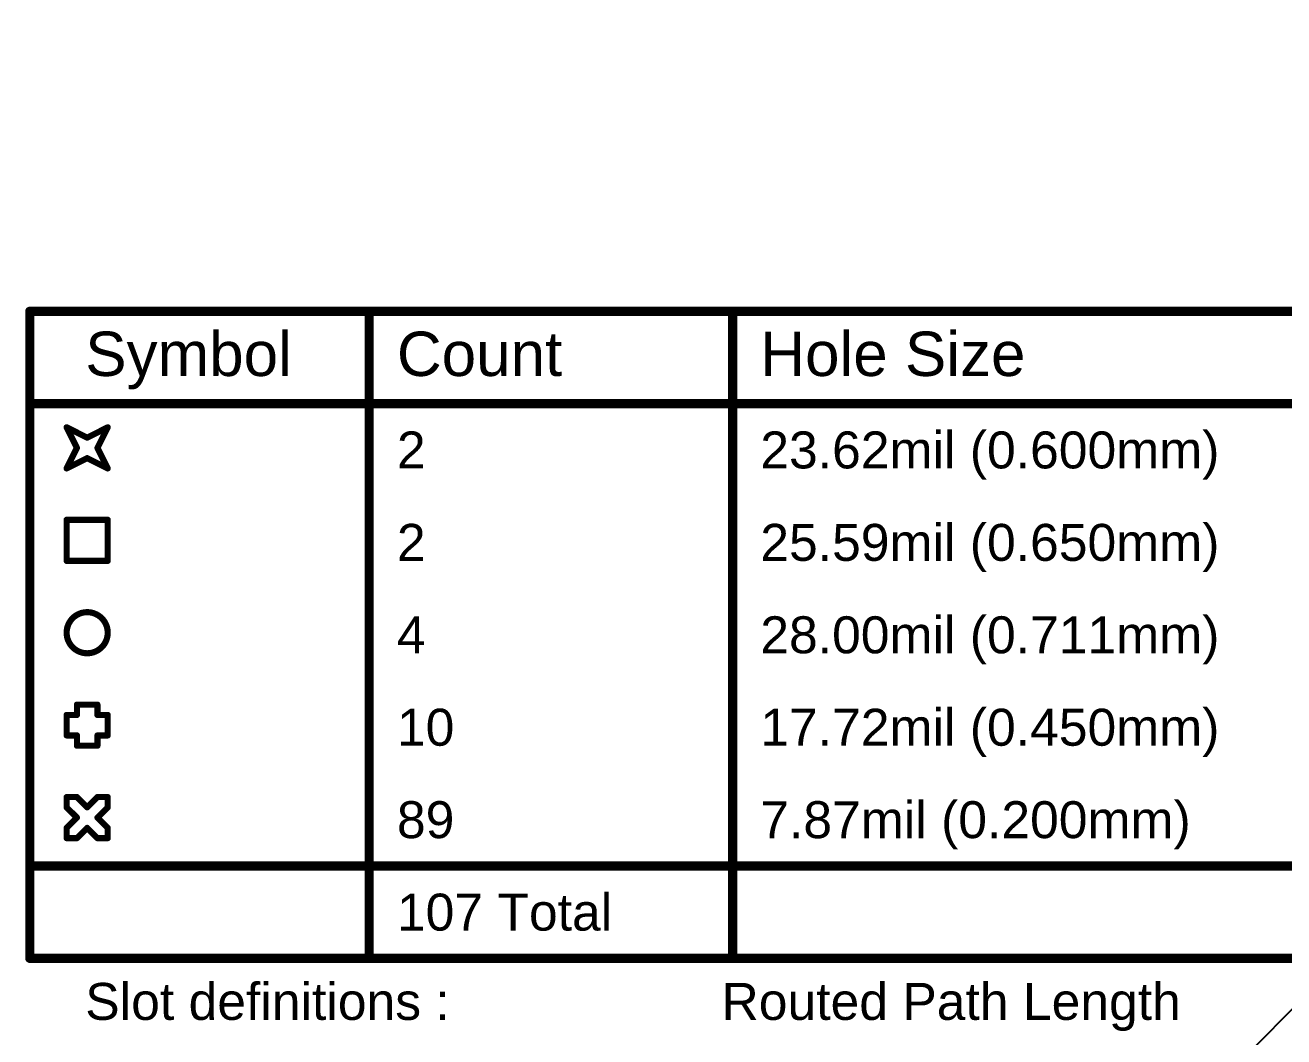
# Model space of a CAD drawing. Header units: inches. Extents: x 3 to 215, y 2 to 215.
# Drawn here: x 2.556 to 4.599, y 4.092 to 5.733 of the extents above; entities that cross this region are included whole.
import ezdxf

# ---------------------------------------------------------------- set-up
doc = ezdxf.new("R2010")
doc.units = ezdxf.units.IN
doc.header["$MEASUREMENT"] = 0
doc.layers.add('Drill Drawing', color=1, linetype='Continuous')
doc.layers.add('Top Solder', color=216, linetype='Continuous')
doc.styles.add('Arial', font='', dxfattribs={"height": 0.2})
doc.styles.get('Arial').set_extended_font_data('Arial')

# ---------------------------------------------------------------- blocks, each defined once
blk = doc.blocks.new('ESP32_C3_MINI_1_H4_16')
at = {"layer": 'Top Solder'}
blk.add_line((-0.1094, 0.0461), (-211.3834, -211.7065), dxfattribs=at)

msp = doc.modelspace()

# ---------------------------------------------------------------- linework, layer by layer
at = {"layer": 'Drill Drawing'}
for points in [[(2.5635, 5.2689, 0.015, 0.015, 0), (17.5212, 5.2689, 0.015, 0.015, 0)], [(2.5635, 4.2189, 0.015, 0.015, 0), (2.5635, 5.2689, 0.015, 0.015, 0)], [(3.1144, 4.2189, 0.015, 0.015, 0), (3.1144, 5.2689, 0.015, 0.015, 0)], [(3.7042, 4.2189, 0.015, 0.015, 0), (3.7042, 5.2689, 0.015, 0.015, 0)], [(2.5635, 5.1189, 0.015, 0.015, 0), (17.5212, 5.1189, 0.015, 0.015, 0)], [(2.6233, 5.0806, 0.01, 0.01, 0), (2.6566, 5.0639, 0.01, 0.01, 0)], [(2.6233, 5.0806, 0.01, 0.01, 0), (2.64, 5.0473, 0.01, 0.01, 0)], [(2.6566, 5.0639, 0.01, 0.01, 0), (2.69, 5.0806, 0.01, 0.01, 0)], [(2.6733, 5.0473, 0.01, 0.01, 0), (2.69, 5.0806, 0.01, 0.01, 0)], [(2.6233, 5.0139, 0.01, 0.01, 0), (2.64, 5.0473, 0.01, 0.01, 0)], [(2.6733, 5.0473, 0.01, 0.01, 0), (2.69, 5.0139, 0.01, 0.01, 0)], [(2.6233, 5.0139, 0.01, 0.01, 0), (2.6566, 5.0306, 0.01, 0.01, 0)], [(2.6566, 5.0306, 0.01, 0.01, 0), (2.69, 5.0139, 0.01, 0.01, 0)], [(2.6233, 4.9306, 0.01, 0.01, 0), (2.69, 4.9306, 0.01, 0.01, 0)], [(2.6233, 4.8639, 0.01, 0.01, 0), (2.6233, 4.9306, 0.01, 0.01, 0)], [(2.69, 4.8639, 0.01, 0.01, 0), (2.69, 4.9306, 0.01, 0.01, 0)], [(2.6233, 4.8639, 0.01, 0.01, 0), (2.69, 4.8639, 0.01, 0.01, 0)], [(2.6233, 4.5806, 0.01, 0.01, 0), (2.6233, 4.6139, 0.01, 0.01, 0)], [(2.6233, 4.6139, 0.01, 0.01, 0), (2.64, 4.6139, 0.01, 0.01, 0)], [(2.64, 4.6139, 0.01, 0.01, 0), (2.64, 4.6306, 0.01, 0.01, 0)], [(2.64, 4.6306, 0.01, 0.01, 0), (2.6733, 4.6306, 0.01, 0.01, 0)], [(2.6733, 4.6139, 0.01, 0.01, 0), (2.6733, 4.6306, 0.01, 0.01, 0)], [(2.6733, 4.6139, 0.01, 0.01, 0), (2.69, 4.6139, 0.01, 0.01, 0)], [(2.69, 4.5806, 0.01, 0.01, 0), (2.69, 4.6139, 0.01, 0.01, 0)], [(2.6233, 4.5806, 0.01, 0.01, 0), (2.64, 4.5806, 0.01, 0.01, 0)], [(2.64, 4.5639, 0.01, 0.01, 0), (2.64, 4.5806, 0.01, 0.01, 0)], [(2.6733, 4.5806, 0.01, 0.01, 0), (2.69, 4.5806, 0.01, 0.01, 0)], [(2.6733, 4.5639, 0.01, 0.01, 0), (2.6733, 4.5806, 0.01, 0.01, 0)], [(2.64, 4.5639, 0.01, 0.01, 0), (2.6733, 4.5639, 0.01, 0.01, 0)], [(2.6233, 4.4639, 0.01, 0.01, 0), (2.6233, 4.4806, 0.01, 0.01, 0)], [(2.6233, 4.4806, 0.01, 0.01, 0), (2.64, 4.4806, 0.01, 0.01, 0)], [(2.64, 4.4806, 0.01, 0.01, 0), (2.6566, 4.4639, 0.01, 0.01, 0)], [(2.6566, 4.4639, 0.01, 0.01, 0), (2.6733, 4.4806, 0.01, 0.01, 0)], [(2.6733, 4.4806, 0.01, 0.01, 0), (2.69, 4.4806, 0.01, 0.01, 0)], [(2.69, 4.4639, 0.01, 0.01, 0), (2.69, 4.4806, 0.01, 0.01, 0)], [(2.6233, 4.4639, 0.01, 0.01, 0), (2.64, 4.4473, 0.01, 0.01, 0)], [(2.6733, 4.4473, 0.01, 0.01, 0), (2.69, 4.4639, 0.01, 0.01, 0)], [(2.6233, 4.4306, 0.01, 0.01, 0), (2.64, 4.4473, 0.01, 0.01, 0)], [(2.6233, 4.4139, 0.01, 0.01, 0), (2.6233, 4.4306, 0.01, 0.01, 0)], [(2.64, 4.4139, 0.01, 0.01, 0), (2.6566, 4.4306, 0.01, 0.01, 0)], [(2.6566, 4.4306, 0.01, 0.01, 0), (2.6733, 4.4139, 0.01, 0.01, 0)], [(2.6733, 4.4473, 0.01, 0.01, 0), (2.69, 4.4306, 0.01, 0.01, 0)], [(2.69, 4.4139, 0.01, 0.01, 0), (2.69, 4.4306, 0.01, 0.01, 0)], [(2.6233, 4.4139, 0.01, 0.01, 0), (2.64, 4.4139, 0.01, 0.01, 0)], [(2.6733, 4.4139, 0.01, 0.01, 0), (2.69, 4.4139, 0.01, 0.01, 0)], [(2.5635, 4.3689, 0.015, 0.015, 0), (17.5212, 4.3689, 0.015, 0.015, 0)], [(2.5635, 4.2189, 0.015, 0.015, 0), (17.5212, 4.2189, 0.015, 0.015, 0)]]:
    msp.add_lwpolyline(points, format="xyseb", dxfattribs=at)
for points in [[(2.5598, 5.2689, 0.0075, 0.0075, 1), (2.5673, 5.2689, 0.0075, 0.0075, 1)], [(2.5598, 5.2689, 0.0075, 0.0075, 1), (2.5673, 5.2689, 0.0075, 0.0075, 1)], [(3.1106, 5.2689, 0.0075, 0.0075, 1), (3.1181, 5.2689, 0.0075, 0.0075, 1)], [(3.7005, 5.2689, 0.0075, 0.0075, 1), (3.708, 5.2689, 0.0075, 0.0075, 1)], [(2.5598, 5.1189, 0.0075, 0.0075, 1), (2.5673, 5.1189, 0.0075, 0.0075, 1)], [(2.6208, 5.0806, 0.005, 0.005, 1), (2.6258, 5.0806, 0.005, 0.005, 1)], [(2.6208, 5.0806, 0.005, 0.005, 1), (2.6258, 5.0806, 0.005, 0.005, 1)], [(2.6541, 5.0639, 0.005, 0.005, 1), (2.6591, 5.0639, 0.005, 0.005, 1)], [(2.6541, 5.0639, 0.005, 0.005, 1), (2.6591, 5.0639, 0.005, 0.005, 1)], [(2.6875, 5.0806, 0.005, 0.005, 1), (2.6925, 5.0806, 0.005, 0.005, 1)], [(2.6875, 5.0806, 0.005, 0.005, 1), (2.6925, 5.0806, 0.005, 0.005, 1)], [(2.6375, 5.0473, 0.005, 0.005, 1), (2.6425, 5.0473, 0.005, 0.005, 1)], [(2.6375, 5.0473, 0.005, 0.005, 1), (2.6425, 5.0473, 0.005, 0.005, 1)], [(2.6708, 5.0473, 0.005, 0.005, 1), (2.6758, 5.0473, 0.005, 0.005, 1)], [(2.6708, 5.0473, 0.005, 0.005, 1), (2.6758, 5.0473, 0.005, 0.005, 1)], [(2.6541, 5.0306, 0.005, 0.005, 1), (2.6591, 5.0306, 0.005, 0.005, 1)], [(2.6541, 5.0306, 0.005, 0.005, 1), (2.6591, 5.0306, 0.005, 0.005, 1)], [(2.6208, 5.0139, 0.005, 0.005, 1), (2.6258, 5.0139, 0.005, 0.005, 1)], [(2.6208, 5.0139, 0.005, 0.005, 1), (2.6258, 5.0139, 0.005, 0.005, 1)], [(2.6875, 5.0139, 0.005, 0.005, 1), (2.6925, 5.0139, 0.005, 0.005, 1)], [(2.6875, 5.0139, 0.005, 0.005, 1), (2.6925, 5.0139, 0.005, 0.005, 1)], [(2.6208, 4.9306, 0.005, 0.005, 1), (2.6258, 4.9306, 0.005, 0.005, 1)], [(2.6208, 4.9306, 0.005, 0.005, 1), (2.6258, 4.9306, 0.005, 0.005, 1)], [(2.6875, 4.9306, 0.005, 0.005, 1), (2.6925, 4.9306, 0.005, 0.005, 1)], [(2.6875, 4.9306, 0.005, 0.005, 1), (2.6925, 4.9306, 0.005, 0.005, 1)], [(2.6208, 4.8639, 0.005, 0.005, 1), (2.6258, 4.8639, 0.005, 0.005, 1)], [(2.6208, 4.8639, 0.005, 0.005, 1), (2.6258, 4.8639, 0.005, 0.005, 1)], [(2.6875, 4.8639, 0.005, 0.005, 1), (2.6925, 4.8639, 0.005, 0.005, 1)], [(2.6875, 4.8639, 0.005, 0.005, 1), (2.6925, 4.8639, 0.005, 0.005, 1)], [(2.69, 4.7473, 0.01, 0.01, 1), (2.6233, 4.7473, 0.01, 0.01, 1)], [(2.6208, 4.7473, 0.005, 0.005, 1), (2.6258, 4.7473, 0.005, 0.005, 1)], [(2.6875, 4.7473, 0.005, 0.005, 1), (2.6925, 4.7473, 0.005, 0.005, 1)], [(2.6208, 4.6139, 0.005, 0.005, 1), (2.6258, 4.6139, 0.005, 0.005, 1)], [(2.6208, 4.6139, 0.005, 0.005, 1), (2.6258, 4.6139, 0.005, 0.005, 1)], [(2.6375, 4.6306, 0.005, 0.005, 1), (2.6425, 4.6306, 0.005, 0.005, 1)], [(2.6375, 4.6306, 0.005, 0.005, 1), (2.6425, 4.6306, 0.005, 0.005, 1)], [(2.6375, 4.6139, 0.005, 0.005, 1), (2.6425, 4.6139, 0.005, 0.005, 1)], [(2.6375, 4.6139, 0.005, 0.005, 1), (2.6425, 4.6139, 0.005, 0.005, 1)], [(2.6708, 4.6306, 0.005, 0.005, 1), (2.6758, 4.6306, 0.005, 0.005, 1)], [(2.6708, 4.6306, 0.005, 0.005, 1), (2.6758, 4.6306, 0.005, 0.005, 1)], [(2.6708, 4.6139, 0.005, 0.005, 1), (2.6758, 4.6139, 0.005, 0.005, 1)], [(2.6708, 4.6139, 0.005, 0.005, 1), (2.6758, 4.6139, 0.005, 0.005, 1)], [(2.6875, 4.6139, 0.005, 0.005, 1), (2.6925, 4.6139, 0.005, 0.005, 1)], [(2.6875, 4.6139, 0.005, 0.005, 1), (2.6925, 4.6139, 0.005, 0.005, 1)], [(2.6208, 4.5806, 0.005, 0.005, 1), (2.6258, 4.5806, 0.005, 0.005, 1)], [(2.6208, 4.5806, 0.005, 0.005, 1), (2.6258, 4.5806, 0.005, 0.005, 1)], [(2.6375, 4.5806, 0.005, 0.005, 1), (2.6425, 4.5806, 0.005, 0.005, 1)], [(2.6375, 4.5806, 0.005, 0.005, 1), (2.6425, 4.5806, 0.005, 0.005, 1)], [(2.6708, 4.5806, 0.005, 0.005, 1), (2.6758, 4.5806, 0.005, 0.005, 1)], [(2.6708, 4.5806, 0.005, 0.005, 1), (2.6758, 4.5806, 0.005, 0.005, 1)], [(2.6875, 4.5806, 0.005, 0.005, 1), (2.6925, 4.5806, 0.005, 0.005, 1)], [(2.6875, 4.5806, 0.005, 0.005, 1), (2.6925, 4.5806, 0.005, 0.005, 1)], [(2.6375, 4.5639, 0.005, 0.005, 1), (2.6425, 4.5639, 0.005, 0.005, 1)], [(2.6375, 4.5639, 0.005, 0.005, 1), (2.6425, 4.5639, 0.005, 0.005, 1)], [(2.6708, 4.5639, 0.005, 0.005, 1), (2.6758, 4.5639, 0.005, 0.005, 1)], [(2.6708, 4.5639, 0.005, 0.005, 1), (2.6758, 4.5639, 0.005, 0.005, 1)], [(2.6208, 4.4806, 0.005, 0.005, 1), (2.6258, 4.4806, 0.005, 0.005, 1)], [(2.6208, 4.4806, 0.005, 0.005, 1), (2.6258, 4.4806, 0.005, 0.005, 1)], [(2.6375, 4.4806, 0.005, 0.005, 1), (2.6425, 4.4806, 0.005, 0.005, 1)], [(2.6375, 4.4806, 0.005, 0.005, 1), (2.6425, 4.4806, 0.005, 0.005, 1)], [(2.6708, 4.4806, 0.005, 0.005, 1), (2.6758, 4.4806, 0.005, 0.005, 1)], [(2.6708, 4.4806, 0.005, 0.005, 1), (2.6758, 4.4806, 0.005, 0.005, 1)], [(2.6875, 4.4806, 0.005, 0.005, 1), (2.6925, 4.4806, 0.005, 0.005, 1)], [(2.6875, 4.4806, 0.005, 0.005, 1), (2.6925, 4.4806, 0.005, 0.005, 1)], [(2.6208, 4.4639, 0.005, 0.005, 1), (2.6258, 4.4639, 0.005, 0.005, 1)], [(2.6208, 4.4639, 0.005, 0.005, 1), (2.6258, 4.4639, 0.005, 0.005, 1)], [(2.6541, 4.4639, 0.005, 0.005, 1), (2.6591, 4.4639, 0.005, 0.005, 1)], [(2.6541, 4.4639, 0.005, 0.005, 1), (2.6591, 4.4639, 0.005, 0.005, 1)], [(2.6875, 4.4639, 0.005, 0.005, 1), (2.6925, 4.4639, 0.005, 0.005, 1)], [(2.6875, 4.4639, 0.005, 0.005, 1), (2.6925, 4.4639, 0.005, 0.005, 1)], [(2.6208, 4.4306, 0.005, 0.005, 1), (2.6258, 4.4306, 0.005, 0.005, 1)], [(2.6208, 4.4306, 0.005, 0.005, 1), (2.6258, 4.4306, 0.005, 0.005, 1)], [(2.6375, 4.4473, 0.005, 0.005, 1), (2.6425, 4.4473, 0.005, 0.005, 1)], [(2.6375, 4.4473, 0.005, 0.005, 1), (2.6425, 4.4473, 0.005, 0.005, 1)], [(2.6541, 4.4306, 0.005, 0.005, 1), (2.6591, 4.4306, 0.005, 0.005, 1)], [(2.6541, 4.4306, 0.005, 0.005, 1), (2.6591, 4.4306, 0.005, 0.005, 1)], [(2.6708, 4.4473, 0.005, 0.005, 1), (2.6758, 4.4473, 0.005, 0.005, 1)], [(2.6708, 4.4473, 0.005, 0.005, 1), (2.6758, 4.4473, 0.005, 0.005, 1)], [(2.6875, 4.4306, 0.005, 0.005, 1), (2.6925, 4.4306, 0.005, 0.005, 1)], [(2.6875, 4.4306, 0.005, 0.005, 1), (2.6925, 4.4306, 0.005, 0.005, 1)], [(2.6208, 4.4139, 0.005, 0.005, 1), (2.6258, 4.4139, 0.005, 0.005, 1)], [(2.6208, 4.4139, 0.005, 0.005, 1), (2.6258, 4.4139, 0.005, 0.005, 1)], [(2.6375, 4.4139, 0.005, 0.005, 1), (2.6425, 4.4139, 0.005, 0.005, 1)], [(2.6375, 4.4139, 0.005, 0.005, 1), (2.6425, 4.4139, 0.005, 0.005, 1)], [(2.6708, 4.4139, 0.005, 0.005, 1), (2.6758, 4.4139, 0.005, 0.005, 1)], [(2.6708, 4.4139, 0.005, 0.005, 1), (2.6758, 4.4139, 0.005, 0.005, 1)], [(2.6875, 4.4139, 0.005, 0.005, 1), (2.6925, 4.4139, 0.005, 0.005, 1)], [(2.6875, 4.4139, 0.005, 0.005, 1), (2.6925, 4.4139, 0.005, 0.005, 1)], [(2.5598, 4.3689, 0.0075, 0.0075, 1), (2.5673, 4.3689, 0.0075, 0.0075, 1)], [(2.5598, 4.2189, 0.0075, 0.0075, 1), (2.5673, 4.2189, 0.0075, 0.0075, 1)], [(2.5598, 4.2189, 0.0075, 0.0075, 1), (2.5673, 4.2189, 0.0075, 0.0075, 1)], [(3.1106, 4.2189, 0.0075, 0.0075, 1), (3.1181, 4.2189, 0.0075, 0.0075, 1)], [(3.7005, 4.2189, 0.0075, 0.0075, 1), (3.708, 4.2189, 0.0075, 0.0075, 1)]]:
    msp.add_lwpolyline(points, format="xyseb", close=True, dxfattribs=at)

# ---------------------------------------------------------------- block references
at = {"rotation": 180}
msp.add_blockref('ESP32_C3_MINI_1_H4_16', (3.365, 3.0419), dxfattribs=at)

# ---------------------------------------------------------------- texts
at = {"layer": 'Drill Drawing', "style": 'Arial'}
for s, height, p in [('Symbol', 0.072, (2.6535, 5.1639)), ('Count', 0.072, (3.1594, 5.1639)), ('Hole Size', 0.072, (3.7492, 5.1639)), ('2', 0.06, (3.1594, 5.0139)), ('23.62mil (0.600mm)', 0.06, (3.7492, 5.0139)), ('2', 0.06, (3.1594, 4.8639)), ('25.59mil (0.650mm)', 0.06, (3.7492, 4.8639)), ('4', 0.06, (3.1594, 4.7139)), ('28.00mil (0.711mm)', 0.06, (3.7492, 4.7139)), ('10', 0.06, (3.1594, 4.5639)), ('17.72mil (0.450mm)', 0.06, (3.7492, 4.5639)), ('89', 0.06, (3.1594, 4.4139)), ('7.87mil (0.200mm)', 0.06, (3.7492, 4.4139)), ('107 Total', 0.06, (3.1594, 4.2639)), ('Slot definitions :', 0.06, (2.6535, 4.119)), ('Routed Path Length', 0.06, (3.6862, 4.119))]:
    msp.add_text(s, height=height, dxfattribs=at).set_placement(p)

doc.saveas('drawing.dxf')
